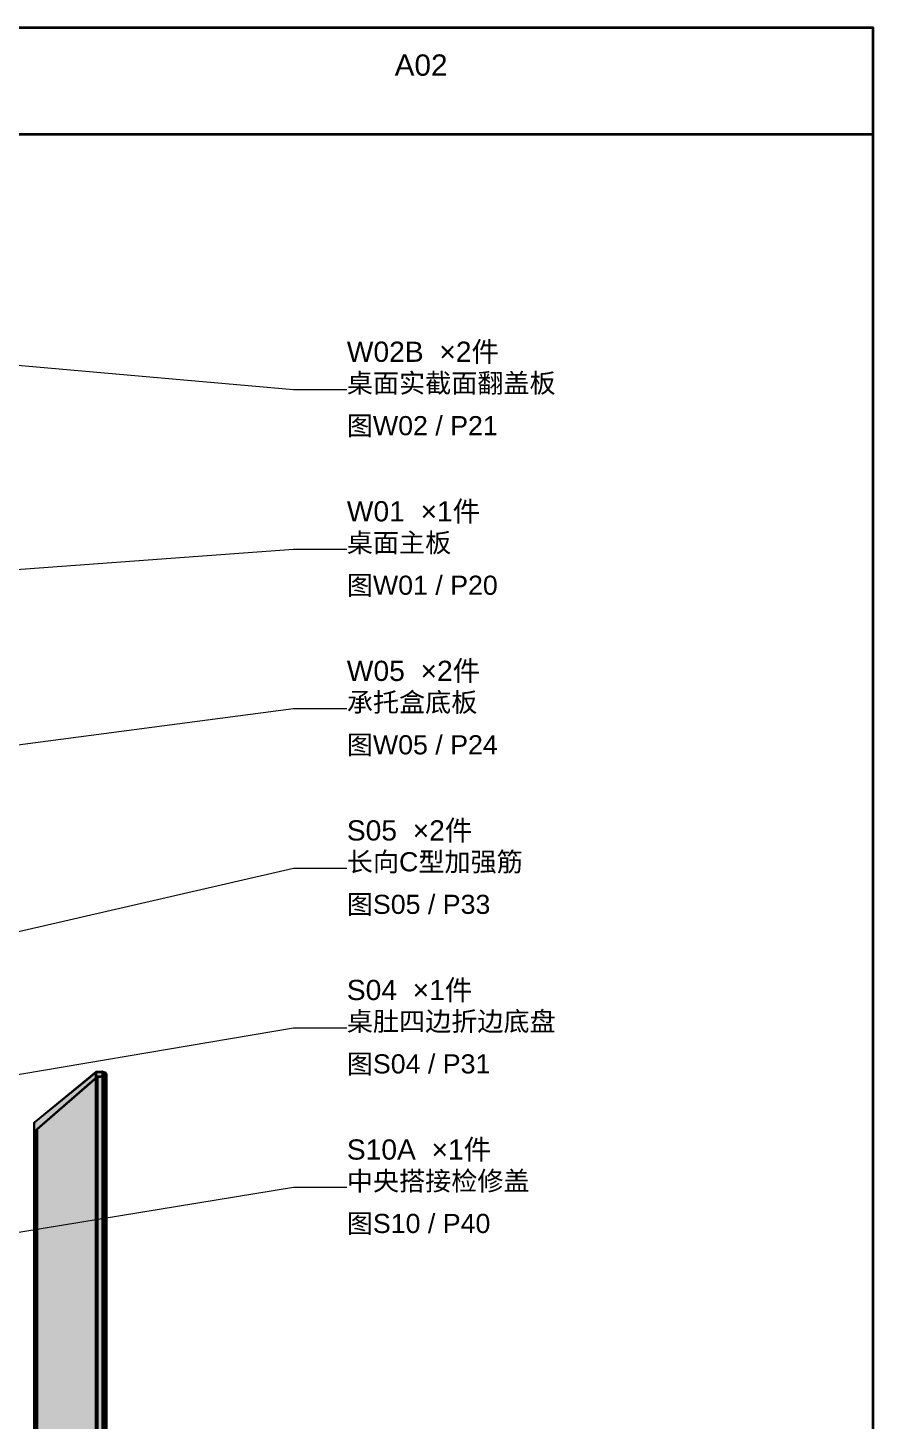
# Model space of a CAD drawing. Header units: millimetres. Extents: x 50 to 612415, y 2 to 4150.
# Drawn here: x 472300 to 473890, y 1532 to 4150 of the extents above; entities that cross this region are included whole.
import ezdxf

# ---------------------------------------------------------------- set-up
doc = ezdxf.new("R2010")
doc.units = ezdxf.units.MM
for name, color, linetype, lineweight in [('DIM', 7, 'Continuous', 13), ('FRAME', 7, 'Continuous', 35), ('HATCH', 8, 'Continuous', 9), ('NOTE', 7, 'Continuous', 18), ('OUTLINE', 7, 'Continuous', 25)]:
    doc.layers.add(name, color=color, linetype=linetype, lineweight=lineweight)
doc.styles.add('CN', font='Arial Unicode.ttf')

msp = doc.modelspace()

# ---------------------------------------------------------------- hatches: boundary and pattern name
at = {"layer": 'HATCH', "true_color": 0x5c7681}
for points in [[(472312.062, 1398.012), (472428.056, 1403.877), (472428.056, 2186.82), (472312.062, 2091.728)], [(472428.275, 1403.111), (472312.218, 1397.243), (472312.218, 2090.91), (472428.275, 2186.054)], [(472317.553, 1384.642), (472430.564, 1395.1), (472430.564, 2178.042), (472317.553, 2079.624)], [(472430.783, 1394.334), (472317.834, 1383.882), (472317.834, 2078.913), (472430.783, 2177.276)], [(472428.056, 1403.877), (472440.221, 1404.493), (472440.221, 2187.435), (472428.056, 2186.82)], [(472440.377, 1403.723), (472428.275, 1403.111), (472428.275, 2186.054), (472440.377, 2186.665)], [(472430.564, 1395.1), (472442.524, 1396.207), (472442.524, 2179.149), (472430.564, 2178.042)], [(472442.806, 1395.446), (472430.783, 1394.334), (472430.783, 2177.276), (472442.806, 2178.388)], [(472440.221, 1404.493), (472440.527, 1404.494), (472440.527, 2187.436), (472440.221, 2187.435)], [(472440.396, 1403.723), (472440.377, 1403.723), (472440.377, 2186.665), (472440.396, 2186.666)], [(472440.415, 1403.722), (472440.396, 1403.723), (472440.396, 2186.666), (472440.415, 2186.664)], [(472440.527, 1404.494), (472440.829, 1404.467), (472440.829, 2187.409), (472440.527, 2187.436)], [(472315.901, 1384.576), (472317.432, 1384.685), (472317.432, 2079.586), (472315.901, 2078.292)], [(472317.54, 1383.868), (472317.246, 1383.88), (472317.246, 2078.466), (472317.54, 2078.673)], [(472317.516, 1384.642), (472317.534, 1384.641), (472317.534, 2079.61), (472317.516, 2079.597)], [(472317.534, 1384.641), (472317.553, 1384.642), (472317.553, 2079.624), (472317.534, 2079.61)], [(472317.834, 1383.882), (472317.54, 1383.868), (472317.54, 2078.673), (472317.834, 2078.913)]]:
    msp.add_hatch(color=155, dxfattribs=at).paths.add_polyline_path(points)
at = {"layer": 'HATCH', "true_color": 0x5f7984}
for points in [[(472312.218, 2090.91), (472428.056, 2186.82), (472312.062, 2091.728)], [(472312.218, 2090.91), (472428.275, 2186.054), (472428.056, 2186.82)], [(472317.834, 2078.913), (472430.564, 2178.042), (472317.553, 2079.624)], [(472317.834, 2078.913), (472430.783, 2177.276), (472430.564, 2178.042)], [(472317.432, 2079.586), (472315.901, 2078.292), (472315.969, 2078.169)], [(472317.432, 2079.586), (472315.969, 2078.169), (472316.086, 2078.093)], [(472317.432, 2079.586), (472316.086, 2078.093), (472316.251, 2078.069)], [(472317.432, 2079.586), (472316.251, 2078.069), (472316.456, 2078.095)], [(472317.432, 2079.586), (472316.456, 2078.095), (472316.695, 2078.172)], [(472317.432, 2079.586), (472316.695, 2078.172), (472316.962, 2078.297)], [(472317.432, 2079.586), (472316.962, 2078.297), (472317.246, 2078.466)], [(472317.432, 2079.586), (472317.246, 2078.466), (472317.54, 2078.673)], [(472317.54, 2078.673), (472317.436, 2079.578), (472317.432, 2079.586)], [(472317.834, 2078.913), (472317.443, 2079.573), (472317.436, 2079.578)], [(472317.54, 2078.673), (472317.834, 2078.913), (472317.436, 2079.578)], [(472317.834, 2078.913), (472317.454, 2079.572), (472317.443, 2079.573)], [(472317.834, 2078.913), (472317.466, 2079.573), (472317.454, 2079.572)], [(472317.834, 2078.913), (472317.481, 2079.578), (472317.466, 2079.573)], [(472317.834, 2078.913), (472317.498, 2079.586), (472317.481, 2079.578)], [(472317.834, 2078.913), (472317.516, 2079.597), (472317.498, 2079.586)], [(472317.834, 2078.913), (472317.534, 2079.61), (472317.516, 2079.597)], [(472317.834, 2078.913), (472317.553, 2079.624), (472317.534, 2079.61)]]:
    msp.add_hatch(color=155, dxfattribs=at).paths.add_polyline_path(points)
at = {"layer": 'HATCH', "true_color": 0x617c87}
for points in [[(472441.377, 2187.274), (472440.221, 2187.435), (472428.056, 2186.82)], [(472441.377, 2187.274), (472428.056, 2186.82), (472428.275, 2186.054)], [(472441.377, 2187.274), (472428.275, 2186.054), (472440.377, 2186.665)], [(472442.524, 2179.149), (472430.564, 2178.042), (472430.783, 2177.276)], [(472442.543, 2179.151), (472442.524, 2179.149), (472430.783, 2177.276)], [(472442.543, 2179.151), (472430.783, 2177.276), (472443.825, 2178.705)], [(472430.783, 2177.276), (472443.619, 2178.591), (472443.825, 2178.705)], [(472430.783, 2177.276), (472443.375, 2178.499), (472443.619, 2178.591)], [(472430.783, 2177.276), (472443.1, 2178.43), (472443.375, 2178.499)], [(472430.783, 2177.276), (472442.806, 2178.388), (472443.1, 2178.43)], [(472441.377, 2187.274), (472440.527, 2187.436), (472440.221, 2187.435)], [(472441.377, 2187.274), (472440.377, 2186.665), (472440.396, 2186.666)], [(472441.377, 2187.274), (472440.396, 2186.666), (472440.415, 2186.664)], [(472441.377, 2187.274), (472440.415, 2186.664), (472440.432, 2186.66)], [(472441.377, 2187.274), (472440.432, 2186.66), (472440.449, 2186.655)], [(472441.377, 2187.274), (472440.449, 2186.655), (472443.645, 2185.457)], [(472441.377, 2187.274), (472440.829, 2187.409), (472440.527, 2187.436)], [(472441.377, 2187.274), (472441.115, 2187.354), (472440.829, 2187.409)], [(472446.721, 2184.878), (472444.573, 2186.075), (472441.377, 2187.274)], [(472441.377, 2187.274), (472443.645, 2185.457), (472444.613, 2185.013)], [(472441.377, 2187.274), (472444.613, 2185.013), (472445.39, 2184.484)], [(472446.721, 2184.878), (472441.377, 2187.274), (472445.39, 2184.484)], [(472442.56, 2179.156), (472442.543, 2179.151), (472443.825, 2178.705)], [(472446.222, 2180.303), (472442.575, 2179.161), (472442.56, 2179.156)], [(472442.56, 2179.156), (472443.825, 2178.705), (472446.222, 2180.303)], [(472446.222, 2180.303), (472442.588, 2179.168), (472442.575, 2179.161)], [(472446.222, 2180.303), (472444.985, 2180.766), (472442.588, 2179.168)], [(472446.721, 2184.878), (472445.765, 2185.529), (472444.573, 2186.075)], [(472446.222, 2180.303), (472445.666, 2181.328), (472444.985, 2180.766)], [(472446.721, 2184.878), (472445.39, 2184.484), (472445.945, 2183.888)], [(472446.222, 2180.303), (472446.115, 2181.945), (472445.666, 2181.328)], [(472446.721, 2184.878), (472445.945, 2183.888), (472446.258, 2183.25)], [(472446.222, 2180.303), (472446.315, 2182.594), (472446.115, 2181.945)], [(472446.222, 2180.303), (472447.404, 2184.145), (472446.721, 2184.878)], [(472446.222, 2180.303), (472446.721, 2184.878), (472446.315, 2182.594)], [(472446.222, 2180.303), (472447.788, 2183.36), (472447.404, 2184.145)], [(472446.222, 2180.303), (472447.859, 2182.552), (472447.788, 2183.36)], [(472446.222, 2180.303), (472447.613, 2181.753), (472447.859, 2182.552)], [(472446.222, 2180.303), (472447.061, 2180.994), (472447.613, 2181.753)], [(472446.721, 2184.878), (472446.258, 2183.25), (472446.315, 2182.594)]]:
    msp.add_hatch(color=145, dxfattribs=at).paths.add_polyline_path(points)
at = {"layer": 'HATCH', "true_color": 0x576f79}
for points in [[(472428.275, 1403.111), (472428.056, 1403.877), (472428.056, 2186.82), (472428.275, 2186.054)], [(472428.056, 1403.877), (472428.275, 1403.111), (472428.275, 2186.054), (472428.056, 2186.82)], [(472430.783, 1394.334), (472430.564, 1395.1), (472430.564, 2178.042), (472430.783, 2177.276)], [(472430.564, 1395.1), (472430.783, 1394.334), (472430.783, 2177.276), (472430.564, 2178.042)], [(472446.115, 1399.003), (472446.315, 1399.652), (472446.315, 2182.594), (472446.115, 2181.945)], [(472447.859, 1399.61), (472447.613, 1398.811), (472447.613, 2181.753), (472447.859, 2182.552)], [(472312.218, 1397.243), (472312.062, 1398.012), (472312.062, 2091.728), (472312.218, 2090.91)]]:
    msp.add_hatch(color=147, dxfattribs=at).paths.add_polyline_path(points)
at = {"layer": 'HATCH', "true_color": 0x566e78}
for points in [[(472430.783, 2177.276), (472442.806, 2178.388), (472442.806, 2178.388)], [(472441.377, 2187.274), (472440.377, 2186.665), (472440.377, 2186.665)], [(472440.377, 1403.723), (472440.377, 1403.723), (472440.377, 2186.665), (472440.377, 2186.665)], [(472441.377, 2187.274), (472441.377, 2187.274), (472441.115, 2187.354)], [(472441.377, 1404.332), (472441.377, 1404.332), (472441.377, 2187.274), (472441.377, 2187.274)], [(472444.985, 2180.766), (472442.588, 2179.168), (472442.588, 2179.168)], [(472442.588, 1396.226), (472442.588, 1396.226), (472442.588, 2179.168), (472442.588, 2179.168)], [(472442.806, 1395.446), (472442.806, 1395.446), (472442.806, 2178.388), (472442.806, 2178.388)], [(472446.222, 2180.303), (472446.222, 2180.303), (472447.061, 2180.994)], [(472446.222, 1397.36), (472446.222, 1397.36), (472446.222, 2180.303), (472446.222, 2180.303)], [(472317.432, 2079.586), (472315.901, 2078.292), (472315.901, 2078.292)], [(472315.901, 1384.576), (472315.901, 1384.576), (472315.901, 2078.292), (472315.901, 2078.292)], [(472317.553, 1384.642), (472317.553, 1384.642), (472317.553, 2079.624), (472317.553, 2079.624)], [(472317.834, 2078.913), (472317.553, 2079.624), (472317.553, 2079.624)]]:
    msp.add_hatch(color=147, dxfattribs=at).paths.add_polyline_path(points)
at = {"layer": 'HATCH', "true_color": 0x5c7580}
for points in [[(472440.432, 1403.718), (472440.415, 1403.722), (472440.415, 2186.664), (472440.432, 2186.66)], [(472440.829, 1404.467), (472441.115, 1404.412), (472441.115, 2187.354), (472440.829, 2187.409)], [(472442.543, 1396.209), (472442.56, 1396.213), (472442.56, 2179.156), (472442.543, 2179.151)], [(472443.375, 1395.556), (472443.1, 1395.488), (472443.1, 2178.43), (472443.375, 2178.499)], [(472316.962, 1383.919), (472316.695, 1383.982), (472316.695, 2078.172), (472316.962, 2078.297)], [(472317.481, 1384.648), (472317.498, 1384.644), (472317.498, 2079.586), (472317.481, 2079.578)]]:
    msp.add_hatch(color=147, dxfattribs=at).paths.add_polyline_path(points)
at = {"layer": 'HATCH', "true_color": 0x5b757f}
for points in [[(472440.449, 1403.713), (472440.432, 1403.718), (472440.432, 2186.66), (472440.449, 2186.655)], [(472441.115, 1404.412), (472441.377, 1404.332), (472441.377, 2187.274), (472441.115, 2187.354)]]:
    msp.add_hatch(color=147, dxfattribs=at).paths.add_polyline_path(points)
at = {"layer": 'HATCH', "true_color": 0x5b747f}
for points in [[(472443.645, 1402.515), (472440.449, 1403.713), (472440.449, 2186.655), (472443.645, 2185.457)], [(472441.377, 1404.332), (472444.573, 1403.133), (472444.573, 2186.075), (472441.377, 2187.274)], [(472442.56, 1396.213), (472442.575, 1396.219), (472442.575, 2179.161), (472442.56, 2179.156)], [(472443.619, 1395.649), (472443.375, 1395.556), (472443.375, 2178.499), (472443.619, 2178.591)], [(472316.695, 1383.982), (472316.456, 1384.068), (472316.456, 2078.095), (472316.695, 2078.172)], [(472317.466, 1384.653), (472317.481, 1384.648), (472317.481, 2079.578), (472317.466, 2079.573)]]:
    msp.add_hatch(color=147, dxfattribs=at).paths.add_polyline_path(points)
at = {"layer": 'HATCH', "true_color": 0x5c7680}
for points in [[(472442.524, 1396.207), (472442.543, 1396.209), (472442.543, 2179.151), (472442.524, 2179.149)], [(472443.1, 1395.488), (472442.806, 1395.446), (472442.806, 2178.388), (472443.1, 2178.43)], [(472317.246, 1383.88), (472316.962, 1383.919), (472316.962, 2078.297), (472317.246, 2078.466)], [(472317.498, 1384.644), (472317.516, 1384.642), (472317.516, 2079.597), (472317.498, 2079.586)]]:
    msp.add_hatch(color=147, dxfattribs=at).paths.add_polyline_path(points)
at = {"layer": 'HATCH', "true_color": 0x5a737e}
for points in [[(472442.575, 1396.219), (472442.588, 1396.226), (472442.588, 2179.168), (472442.575, 2179.161)], [(472443.825, 1395.762), (472443.619, 1395.649), (472443.619, 2178.591), (472443.825, 2178.705)], [(472316.456, 1384.068), (472316.251, 1384.174), (472316.251, 2078.069), (472316.456, 2078.095)], [(472317.454, 1384.66), (472317.466, 1384.653), (472317.466, 2079.573), (472317.454, 2079.572)]]:
    msp.add_hatch(color=147, dxfattribs=at).paths.add_polyline_path(points)
at = {"layer": 'HATCH', "true_color": 0x5a737d}
for points in [[(472442.588, 1396.226), (472444.985, 1397.824), (472444.985, 2180.766), (472442.588, 2179.168)], [(472446.222, 1397.36), (472443.825, 1395.762), (472443.825, 2178.705), (472446.222, 2180.303)], [(472445.39, 1401.541), (472444.613, 1402.071), (472444.613, 2185.013), (472445.39, 2184.484)], [(472445.765, 1402.587), (472446.721, 1401.935), (472446.721, 2184.878), (472445.765, 2185.529)]]:
    msp.add_hatch(color=147, dxfattribs=at).paths.add_polyline_path(points)
at = {"layer": 'HATCH', "true_color": 0x5b747e}
for points in [[(472444.613, 1402.071), (472443.645, 1402.515), (472443.645, 2185.457), (472444.613, 2185.013)], [(472444.573, 1403.133), (472445.765, 1402.587), (472445.765, 2185.529), (472444.573, 2186.075)]]:
    msp.add_hatch(color=147, dxfattribs=at).paths.add_polyline_path(points)
at = {"layer": 'HATCH', "true_color": 0x59727d}
for points in [[(472444.985, 1397.824), (472445.666, 1398.386), (472445.666, 2181.328), (472444.985, 2180.766)], [(472447.061, 1398.052), (472446.222, 1397.36), (472446.222, 2180.303), (472447.061, 2180.994)]]:
    msp.add_hatch(color=147, dxfattribs=at).paths.add_polyline_path(points)
at = {"layer": 'HATCH', "true_color": 0x59717c}
for points in [[(472445.945, 1400.946), (472445.39, 1401.541), (472445.39, 2184.484), (472445.945, 2183.888)], [(472446.721, 1401.935), (472447.404, 1401.203), (472447.404, 2184.145), (472446.721, 2184.878)], [(472316.086, 1384.297), (472315.969, 1384.432), (472315.969, 2078.169), (472316.086, 2078.093)], [(472317.436, 1384.676), (472317.443, 1384.668), (472317.443, 2079.573), (472317.436, 2079.578)]]:
    msp.add_hatch(color=147, dxfattribs=at).paths.add_polyline_path(points)
at = {"layer": 'HATCH', "true_color": 0x58717b}
for points in [[(472445.666, 1398.386), (472446.115, 1399.003), (472446.115, 2181.945), (472445.666, 2181.328)], [(472447.613, 1398.811), (472447.061, 1398.052), (472447.061, 2180.994), (472447.613, 2181.753)]]:
    msp.add_hatch(color=147, dxfattribs=at).paths.add_polyline_path(points)
at = {"layer": 'HATCH', "true_color": 0x58707a}
for points in [[(472446.258, 1400.308), (472445.945, 1400.946), (472445.945, 2183.888), (472446.258, 2183.25)], [(472447.404, 1401.203), (472447.788, 1400.418), (472447.788, 2183.36), (472447.404, 2184.145)], [(472315.969, 1384.432), (472315.901, 1384.576), (472315.901, 2078.292), (472315.969, 2078.169)], [(472317.432, 1384.685), (472317.436, 1384.676), (472317.436, 2079.578), (472317.432, 2079.586)]]:
    msp.add_hatch(color=147, dxfattribs=at).paths.add_polyline_path(points)
at = {"layer": 'HATCH', "true_color": 0x566e79}
for points in [[(472446.315, 1399.652), (472446.258, 1400.308), (472446.258, 2183.25), (472446.315, 2182.594)], [(472447.788, 1400.418), (472447.859, 1399.61), (472447.859, 2182.552), (472447.788, 2183.36)]]:
    msp.add_hatch(color=147, dxfattribs=at).paths.add_polyline_path(points)
at = {"layer": 'HATCH', "true_color": 0x5a727d}
for points in [[(472316.251, 1384.174), (472316.086, 1384.297), (472316.086, 2078.093), (472316.251, 2078.069)], [(472317.443, 1384.668), (472317.454, 1384.66), (472317.454, 2079.572), (472317.443, 2079.573)]]:
    msp.add_hatch(color=147, dxfattribs=at).paths.add_polyline_path(points)

# ---------------------------------------------------------------- linework, layer by layer
at = {"layer": 'DIM'}
for points in [[(470729.798, 3652.412), (472800, 3470), (472900, 3470)], [(470944.926, 3034.003), (472800, 3170), (472900, 3170)], [(470549.15, 2573.821), (472800, 2870), (472900, 2870)], [(470752.137, 2098.798), (472800, 2570), (472900, 2570)], [(470799.398, 1931.222), (472800, 2270), (472900, 2270)], [(470904.437, 1659.807), (472800, 1970), (472900, 1970)]]:
    msp.add_lwpolyline(points, dxfattribs=at)
at = {"layer": 'FRAME'}
msp.add_line((468050, 3950), (473890, 3950), dxfattribs=at)
msp.add_lwpolyline([(468050, 50), (473890, 50), (473890, 4150), (468050, 4150)], close=True, dxfattribs=at)
at = {"layer": 'OUTLINE', "color": 139, "true_color": 0x42544a}
for p, q in [((472428.056, 2186.82), (472312.062, 2091.728)), ((472428.056, 2186.82), (472312.062, 2091.728)), ((472312.218, 2090.91), (472428.275, 2186.054)), ((472312.218, 2090.91), (472428.275, 2186.054)), ((472430.564, 2178.042), (472317.553, 2079.624)), ((472430.564, 2178.042), (472317.553, 2079.624)), ((472317.834, 2078.913), (472430.783, 2177.276)), ((472317.834, 2078.913), (472430.783, 2177.276)), ((472440.221, 2187.435), (472428.056, 2186.82)), ((472440.221, 2187.435), (472428.056, 2186.82)), ((472428.056, 1403.877), (472428.056, 2186.82)), ((472428.056, 2186.82), (472428.056, 1403.877)), ((472428.056, 1403.877), (472428.056, 2186.82)), ((472428.056, 2186.82), (472428.275, 2186.054)), ((472428.275, 2186.054), (472428.056, 2186.82)), ((472428.056, 2186.82), (472428.056, 1403.877)), ((472428.275, 2186.054), (472428.056, 2186.82)), ((472428.056, 2186.82), (472428.275, 2186.054)), ((472428.275, 2186.054), (472440.377, 2186.665)), ((472428.275, 2186.054), (472440.377, 2186.665)), ((472428.275, 2186.054), (472428.275, 1403.111)), ((472428.275, 2186.054), (472428.275, 1403.111)), ((472428.275, 1403.111), (472428.275, 2186.054)), ((472428.275, 1403.111), (472428.275, 2186.054)), ((472442.524, 2179.149), (472430.564, 2178.042)), ((472442.524, 2179.149), (472430.564, 2178.042)), ((472430.564, 1395.1), (472430.564, 2178.042)), ((472430.564, 2178.042), (472430.564, 1395.1)), ((472430.564, 1395.1), (472430.564, 2178.042)), ((472430.564, 2178.042), (472430.783, 2177.276)), ((472430.783, 2177.276), (472430.564, 2178.042)), ((472430.564, 2178.042), (472430.564, 1395.1)), ((472430.783, 2177.276), (472430.564, 2178.042)), ((472430.564, 2178.042), (472430.783, 2177.276)), ((472430.783, 2177.276), (472442.806, 2178.388)), ((472430.783, 2177.276), (472442.806, 2178.388)), ((472430.783, 2177.276), (472442.806, 2178.388)), ((472442.806, 2178.388), (472430.783, 2177.276)), ((472430.783, 2177.276), (472430.783, 1394.334)), ((472430.783, 1394.334), (472430.783, 2177.276)), ((472430.783, 2177.276), (472430.783, 1394.334)), ((472430.783, 1394.334), (472430.783, 2177.276)), ((472440.527, 2187.436), (472440.221, 2187.435)), ((472440.527, 2187.436), (472440.221, 2187.435)), ((472440.221, 2187.435), (472440.221, 1404.493)), ((472440.221, 1404.493), (472440.221, 2187.435)), ((472441.377, 2187.274), (472440.377, 2186.665)), ((472441.377, 2187.274), (472440.377, 2186.665)), ((472440.377, 2186.665), (472441.377, 2187.274)), ((472440.377, 2186.665), (472441.377, 2187.274)), ((472440.377, 2186.665), (472440.396, 2186.666)), ((472440.377, 2186.665), (472440.396, 2186.666)), ((472440.377, 1403.723), (472440.377, 2186.665)), ((472440.377, 1403.723), (472440.377, 2186.665)), ((472440.377, 2186.665), (472440.377, 2186.665)), ((472440.377, 2186.665), (472440.377, 1403.723)), ((472440.377, 2186.665), (472440.377, 1403.723)), ((472440.377, 2186.665), (472440.377, 2186.665)), ((472440.396, 2186.666), (472440.396, 1403.723)), ((472440.396, 1403.723), (472440.396, 2186.666)), ((472440.396, 2186.666), (472440.415, 2186.664)), ((472440.396, 2186.666), (472440.415, 2186.664)), ((472440.415, 2186.664), (472440.415, 1403.722)), ((472440.415, 1403.722), (472440.415, 2186.664)), ((472440.415, 2186.664), (472440.432, 2186.66)), ((472440.415, 2186.664), (472440.432, 2186.66)), ((472440.432, 2186.66), (472440.432, 1403.718)), ((472440.432, 1403.718), (472440.432, 2186.66)), ((472440.432, 2186.66), (472440.449, 2186.655)), ((472440.432, 2186.66), (472440.449, 2186.655)), ((472440.449, 2186.655), (472440.449, 1403.713)), ((472440.449, 1403.713), (472440.449, 2186.655)), ((472440.449, 2186.655), (472443.645, 2185.457)), ((472440.449, 2186.655), (472443.645, 2185.457)), ((472440.527, 1404.494), (472440.527, 2187.436)), ((472440.829, 2187.409), (472440.527, 2187.436)), ((472440.527, 2187.436), (472440.527, 1404.494)), ((472440.829, 2187.409), (472440.527, 2187.436)), ((472440.829, 1404.467), (472440.829, 2187.409)), ((472441.115, 2187.354), (472440.829, 2187.409)), ((472440.829, 2187.409), (472440.829, 1404.467)), ((472441.115, 2187.354), (472440.829, 2187.409)), ((472441.115, 1404.412), (472441.115, 2187.354)), ((472441.377, 2187.274), (472441.115, 2187.354)), ((472441.115, 2187.354), (472441.115, 1404.412)), ((472441.377, 2187.274), (472441.115, 2187.354)), ((472441.377, 2187.274), (472441.115, 2187.354)), ((472441.115, 2187.354), (472441.377, 2187.274)), ((472441.377, 1404.332), (472441.377, 2187.274)), ((472441.377, 1404.332), (472441.377, 2187.274)), ((472441.377, 2187.274), (472441.377, 2187.274)), ((472441.377, 2187.274), (472441.377, 1404.332)), ((472444.573, 2186.075), (472441.377, 2187.274)), ((472441.377, 2187.274), (472441.377, 1404.332)), ((472441.377, 2187.274), (472441.377, 2187.274)), ((472444.573, 2186.075), (472441.377, 2187.274)), ((472442.543, 2179.151), (472442.524, 2179.149)), ((472442.543, 2179.151), (472442.524, 2179.149)), ((472442.524, 2179.149), (472442.524, 1396.207)), ((472442.524, 1396.207), (472442.524, 2179.149)), ((472442.56, 2179.156), (472442.543, 2179.151)), ((472442.56, 2179.156), (472442.543, 2179.151)), ((472442.543, 2179.151), (472442.543, 1396.209)), ((472442.543, 1396.209), (472442.543, 2179.151)), ((472442.575, 2179.161), (472442.56, 2179.156)), ((472442.575, 2179.161), (472442.56, 2179.156)), ((472442.56, 2179.156), (472442.56, 1396.213)), ((472442.56, 1396.213), (472442.56, 2179.156)), ((472442.588, 2179.168), (472442.575, 2179.161)), ((472442.588, 2179.168), (472442.575, 2179.161)), ((472442.575, 2179.161), (472442.575, 1396.219)), ((472442.575, 1396.219), (472442.575, 2179.161)), ((472444.985, 2180.766), (472442.588, 2179.168)), ((472444.985, 2180.766), (472442.588, 2179.168)), ((472444.985, 2180.766), (472442.588, 2179.168)), ((472442.588, 2179.168), (472444.985, 2180.766)), ((472442.588, 2179.168), (472442.588, 1396.226)), ((472442.588, 1396.226), (472442.588, 2179.168)), ((472442.588, 2179.168), (472442.588, 2179.168)), ((472442.588, 2179.168), (472442.588, 1396.226)), ((472442.588, 1396.226), (472442.588, 2179.168)), ((472442.588, 2179.168), (472442.588, 2179.168)), ((472442.806, 2178.388), (472443.1, 2178.43)), ((472442.806, 2178.388), (472443.1, 2178.43)), ((472442.806, 1395.446), (472442.806, 2178.388)), ((472442.806, 1395.446), (472442.806, 2178.388)), ((472442.806, 2178.388), (472442.806, 2178.388)), ((472442.806, 2178.388), (472442.806, 1395.446)), ((472442.806, 2178.388), (472442.806, 1395.446)), ((472442.806, 2178.388), (472442.806, 2178.388)), ((472443.1, 2178.43), (472443.375, 2178.499)), ((472443.1, 2178.43), (472443.375, 2178.499)), ((472443.1, 1395.488), (472443.1, 2178.43)), ((472443.1, 2178.43), (472443.1, 1395.488)), ((472443.375, 2178.499), (472443.619, 2178.591)), ((472443.375, 2178.499), (472443.619, 2178.591)), ((472443.375, 1395.556), (472443.375, 2178.499)), ((472443.375, 2178.499), (472443.375, 1395.556)), ((472443.619, 2178.591), (472443.825, 2178.705)), ((472443.619, 2178.591), (472443.825, 2178.705)), ((472443.619, 1395.649), (472443.619, 2178.591)), ((472443.619, 2178.591), (472443.619, 1395.649)), ((472443.645, 2185.457), (472443.645, 1402.515)), ((472443.645, 1402.515), (472443.645, 2185.457)), ((472443.645, 2185.457), (472444.613, 2185.013)), ((472443.645, 2185.457), (472444.613, 2185.013)), ((472443.825, 2178.705), (472446.222, 2180.303)), ((472443.825, 2178.705), (472446.222, 2180.303)), ((472443.825, 1395.762), (472443.825, 2178.705)), ((472443.825, 2178.705), (472443.825, 1395.762)), ((472444.573, 1403.133), (472444.573, 2186.075)), ((472445.765, 2185.529), (472444.573, 2186.075)), ((472444.573, 2186.075), (472444.573, 1403.133)), ((472445.765, 2185.529), (472444.573, 2186.075)), ((472444.613, 2185.013), (472444.613, 1402.071)), ((472444.613, 1402.071), (472444.613, 2185.013)), ((472444.613, 2185.013), (472445.39, 2184.484)), ((472444.613, 2185.013), (472445.39, 2184.484)), ((472445.666, 2181.328), (472444.985, 2180.766)), ((472445.666, 2181.328), (472444.985, 2180.766)), ((472444.985, 2180.766), (472444.985, 1397.824)), ((472444.985, 1397.824), (472444.985, 2180.766)), ((472445.39, 2184.484), (472445.39, 1401.541)), ((472445.39, 1401.541), (472445.39, 2184.484)), ((472445.39, 2184.484), (472445.945, 2183.888)), ((472445.39, 2184.484), (472445.945, 2183.888)), ((472446.115, 2181.945), (472445.666, 2181.328)), ((472446.115, 2181.945), (472445.666, 2181.328)), ((472445.666, 2181.328), (472445.666, 1398.386)), ((472445.666, 1398.386), (472445.666, 2181.328)), ((472445.765, 1402.587), (472445.765, 2185.529)), ((472446.721, 2184.878), (472445.765, 2185.529)), ((472445.765, 2185.529), (472445.765, 1402.587)), ((472446.721, 2184.878), (472445.765, 2185.529)), ((472445.945, 2183.888), (472445.945, 1400.946)), ((472445.945, 1400.946), (472445.945, 2183.888)), ((472445.945, 2183.888), (472446.258, 2183.25)), ((472445.945, 2183.888), (472446.258, 2183.25)), ((472446.315, 2182.594), (472446.115, 2181.945)), ((472446.315, 2182.594), (472446.115, 2181.945)), ((472446.115, 2181.945), (472446.115, 1399.003)), ((472446.115, 1399.003), (472446.115, 2181.945)), ((472446.222, 2180.303), (472447.061, 2180.994)), ((472446.222, 2180.303), (472447.061, 2180.994)), ((472446.222, 2180.303), (472447.061, 2180.994)), ((472447.061, 2180.994), (472446.222, 2180.303)), ((472446.222, 1397.36), (472446.222, 2180.303)), ((472446.222, 1397.36), (472446.222, 2180.303)), ((472446.222, 2180.303), (472446.222, 2180.303)), ((472446.222, 2180.303), (472446.222, 1397.36)), ((472446.222, 2180.303), (472446.222, 1397.36)), ((472446.222, 2180.303), (472446.222, 2180.303)), ((472446.258, 2183.25), (472446.258, 1400.308)), ((472446.258, 1400.308), (472446.258, 2183.25)), ((472446.258, 2183.25), (472446.315, 2182.594)), ((472446.258, 2183.25), (472446.315, 2182.594)), ((472446.315, 2182.594), (472446.315, 1399.652)), ((472446.315, 1399.652), (472446.315, 2182.594)), ((472446.721, 1401.935), (472446.721, 2184.878)), ((472447.404, 2184.145), (472446.721, 2184.878)), ((472446.721, 2184.878), (472446.721, 1401.935)), ((472447.404, 2184.145), (472446.721, 2184.878)), ((472447.061, 2180.994), (472447.613, 2181.753)), ((472447.061, 2180.994), (472447.613, 2181.753)), ((472447.061, 1398.052), (472447.061, 2180.994)), ((472447.061, 2180.994), (472447.061, 1398.052)), ((472447.404, 1401.203), (472447.404, 2184.145)), ((472447.788, 2183.36), (472447.404, 2184.145)), ((472447.404, 2184.145), (472447.404, 1401.203)), ((472447.788, 2183.36), (472447.404, 2184.145)), ((472447.613, 2181.753), (472447.859, 2182.552)), ((472447.613, 2181.753), (472447.859, 2182.552)), ((472447.613, 1398.811), (472447.613, 2181.753)), ((472447.613, 2181.753), (472447.613, 1398.811)), ((472447.788, 1400.418), (472447.788, 2183.36)), ((472447.859, 2182.552), (472447.788, 2183.36)), ((472447.788, 2183.36), (472447.788, 1400.418)), ((472447.859, 2182.552), (472447.788, 2183.36)), ((472447.859, 1399.61), (472447.859, 2182.552)), ((472447.859, 2182.552), (472447.859, 1399.61)), ((472312.062, 1398.012), (472312.062, 2091.728)), ((472312.062, 2091.728), (472312.218, 2090.91)), ((472312.062, 2091.728), (472312.062, 1398.012)), ((472312.062, 2091.728), (472312.218, 2090.91)), ((472312.218, 2090.91), (472312.218, 1397.243)), ((472312.218, 1397.243), (472312.218, 2090.91)), ((472317.432, 2079.586), (472315.901, 2078.292)), ((472317.432, 2079.586), (472315.901, 2078.292)), ((472315.901, 2078.292), (472317.432, 2079.586)), ((472317.432, 2079.586), (472315.901, 2078.292)), ((472315.901, 1384.576), (472315.901, 2078.292)), ((472315.901, 2078.292), (472315.901, 2078.292)), ((472315.901, 2078.292), (472315.901, 1384.576)), ((472315.901, 2078.292), (472315.901, 1384.576)), ((472315.901, 1384.576), (472315.901, 2078.292)), ((472315.901, 2078.292), (472315.969, 2078.169)), ((472315.901, 2078.292), (472315.901, 2078.292)), ((472315.901, 2078.292), (472315.969, 2078.169)), ((472315.969, 2078.169), (472315.969, 1384.432)), ((472315.969, 1384.432), (472315.969, 2078.169)), ((472315.969, 2078.169), (472316.086, 2078.093)), ((472315.969, 2078.169), (472316.086, 2078.093)), ((472316.086, 2078.093), (472316.086, 1384.297)), ((472316.086, 1384.297), (472316.086, 2078.093)), ((472316.086, 2078.093), (472316.251, 2078.069)), ((472316.086, 2078.093), (472316.251, 2078.069)), ((472316.251, 2078.069), (472316.456, 2078.095)), ((472316.251, 2078.069), (472316.456, 2078.095)), ((472316.251, 2078.069), (472316.251, 1384.174)), ((472316.251, 1384.174), (472316.251, 2078.069)), ((472316.456, 2078.095), (472316.695, 2078.172)), ((472316.456, 2078.095), (472316.695, 2078.172)), ((472316.456, 2078.095), (472316.456, 1384.068)), ((472316.456, 1384.068), (472316.456, 2078.095)), ((472316.695, 2078.172), (472316.962, 2078.297)), ((472316.695, 2078.172), (472316.962, 2078.297)), ((472316.695, 2078.172), (472316.695, 1383.982)), ((472316.695, 1383.982), (472316.695, 2078.172)), ((472316.962, 2078.297), (472317.246, 2078.466)), ((472316.962, 2078.297), (472317.246, 2078.466)), ((472316.962, 2078.297), (472316.962, 1383.919)), ((472316.962, 1383.919), (472316.962, 2078.297)), ((472317.246, 2078.466), (472317.54, 2078.673)), ((472317.246, 2078.466), (472317.54, 2078.673)), ((472317.246, 2078.466), (472317.246, 1383.88)), ((472317.246, 1383.88), (472317.246, 2078.466)), ((472317.432, 1384.685), (472317.432, 2079.586)), ((472317.436, 2079.578), (472317.432, 2079.586)), ((472317.432, 2079.586), (472317.432, 1384.685)), ((472317.436, 2079.578), (472317.432, 2079.586)), ((472317.436, 1384.676), (472317.436, 2079.578)), ((472317.443, 2079.573), (472317.436, 2079.578)), ((472317.436, 2079.578), (472317.436, 1384.676)), ((472317.443, 2079.573), (472317.436, 2079.578)), ((472317.443, 1384.668), (472317.443, 2079.573)), ((472317.454, 2079.572), (472317.443, 2079.573)), ((472317.443, 2079.573), (472317.443, 1384.668)), ((472317.454, 2079.572), (472317.443, 2079.573)), ((472317.466, 2079.573), (472317.454, 2079.572)), ((472317.466, 2079.573), (472317.454, 2079.572)), ((472317.454, 1384.66), (472317.454, 2079.572)), ((472317.454, 2079.572), (472317.454, 1384.66)), ((472317.481, 2079.578), (472317.466, 2079.573)), ((472317.481, 2079.578), (472317.466, 2079.573)), ((472317.466, 1384.653), (472317.466, 2079.573)), ((472317.466, 2079.573), (472317.466, 1384.653)), ((472317.498, 2079.586), (472317.481, 2079.578)), ((472317.498, 2079.586), (472317.481, 2079.578)), ((472317.481, 1384.648), (472317.481, 2079.578)), ((472317.481, 2079.578), (472317.481, 1384.648)), ((472317.516, 2079.597), (472317.498, 2079.586)), ((472317.516, 2079.597), (472317.498, 2079.586)), ((472317.498, 1384.644), (472317.498, 2079.586)), ((472317.498, 2079.586), (472317.498, 1384.644)), ((472317.534, 2079.61), (472317.516, 2079.597)), ((472317.534, 2079.61), (472317.516, 2079.597)), ((472317.516, 1384.642), (472317.516, 2079.597)), ((472317.516, 2079.597), (472317.516, 1384.642)), ((472317.553, 2079.624), (472317.534, 2079.61)), ((472317.553, 2079.624), (472317.534, 2079.61)), ((472317.534, 1384.641), (472317.534, 2079.61)), ((472317.534, 2079.61), (472317.534, 1384.641)), ((472317.54, 2078.673), (472317.834, 2078.913)), ((472317.54, 2078.673), (472317.834, 2078.913)), ((472317.54, 2078.673), (472317.54, 1383.868)), ((472317.54, 1383.868), (472317.54, 2078.673)), ((472317.553, 1384.642), (472317.553, 2079.624)), ((472317.553, 1384.642), (472317.553, 2079.624)), ((472317.553, 2079.624), (472317.553, 2079.624)), ((472317.553, 2079.624), (472317.553, 1384.642)), ((472317.553, 2079.624), (472317.553, 1384.642)), ((472317.834, 2078.913), (472317.553, 2079.624)), ((472317.834, 2078.913), (472317.553, 2079.624)), ((472317.553, 2079.624), (472317.553, 2079.624)), ((472317.553, 2079.624), (472317.834, 2078.913)), ((472317.553, 2079.624), (472317.834, 2078.913)), ((472317.834, 2078.913), (472317.834, 1383.882)), ((472317.834, 1383.882), (472317.834, 2078.913))]:
    msp.add_line(p, q, dxfattribs=at)

# ---------------------------------------------------------------- texts
at = {"layer": 'NOTE', "width": 900, "attachment_point": 1, "style": 'CN'}
for s, insert, char_height in [('A02', (472990, 4100), 40), ('W02B  ×2件', (472900, 3560), 38), ('桌面实截面翻盖板', (472900, 3500), 36), ('图W02 / P21', (472900, 3420), 36), ('W01  ×1件', (472900, 3260), 38), ('桌面主板', (472900, 3200), 36), ('图W01 / P20', (472900, 3120), 36), ('W05  ×2件', (472900, 2960), 38), ('承托盒底板', (472900, 2900), 36), ('图W05 / P24', (472900, 2820), 36), ('S05  ×2件', (472900, 2660), 38), ('长向C型加强筋', (472900, 2600), 36), ('图S05 / P33', (472900, 2520), 36), ('S04  ×1件', (472900, 2360), 38), ('桌肚四边折边底盘', (472900, 2300), 36), ('图S04 / P31', (472900, 2220), 36), ('S10A  ×1件', (472900, 2060), 38), ('中央搭接检修盖', (472900, 2000), 36), ('图S10 / P40', (472900, 1920), 36)]:
    msp.add_mtext(s, dxfattribs=dict(at, insert=insert, char_height=char_height))

doc.saveas('drawing.dxf')
